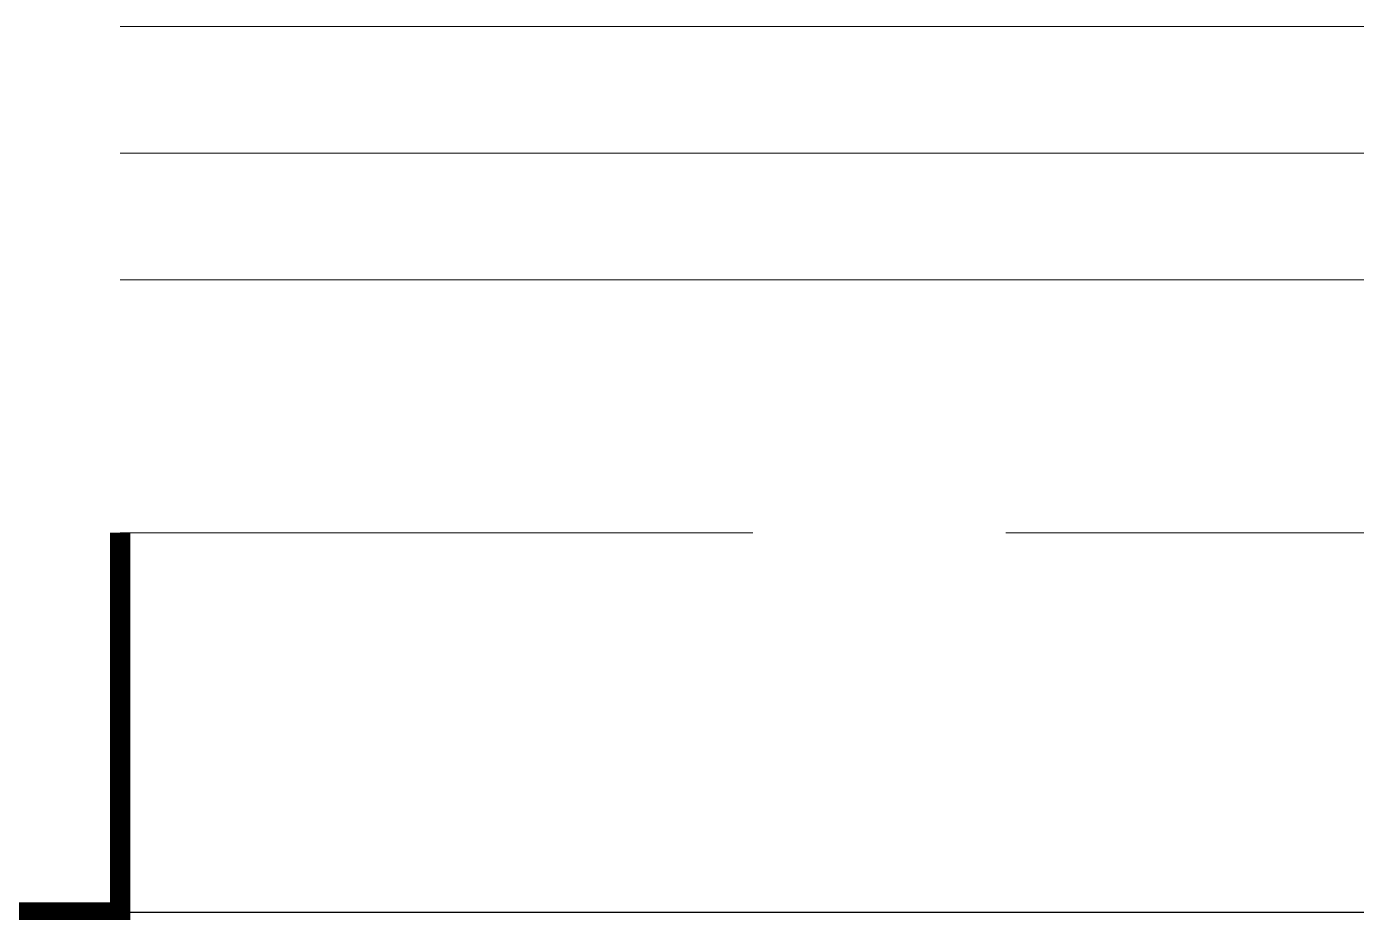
# Model space of a CAD drawing. Extents: x 2803505 to 5851001, y -1372902 to 24339.
# Drawn here: x 2889419 to 2889945, y -947173 to -946823 of the extents above; entities that cross this region are included whole.
import ezdxf

# ---------------------------------------------------------------- set-up
doc = ezdxf.new("R2010")
doc.units = 0
doc.header["$LTSCALE"] = 1000
doc.header["$MEASUREMENT"] = 0
doc.linetypes.add('DASH', pattern=[0.35, 0.25, -0.1])
doc.layers.get('0').update_dxf_attribs({"linetype": 'CONTINUOUS'})
doc.layers.add('!!电气', color=1, linetype='CONTINUOUS')
doc.layers.add('看线', color=185, linetype='CONTINUOUS')
doc.layers.add('平面-栏杆', color=56, linetype='CONTINUOUS', lineweight=15)
doc.layers.add('平面-看线', color=252, linetype='CONTINUOUS', lineweight=15)

# ---------------------------------------------------------------- blocks, each defined once
blk = doc.blocks.new('A$C1C403CBE')
at = {"color": 252, "const_width": 8}
blk.add_lwpolyline([(41650, -100), (41650, -250), (41350, -250), (41350, -100)], dxfattribs=at)
at = {"layer": '平面-栏杆', "color": 252}
for points in [[(41650, 50), (46300, 50)], [(41650, 0), (46300, 0)]]:
    blk.add_lwpolyline(points, dxfattribs=at)
at = {"layer": '平面-看线', "color": 252}
blk.add_lwpolyline([(41650, 100), (46300, 100)], dxfattribs=at)
at = {"layer": '平面-看线', "color": 252, "linetype": 'DASH'}
blk.add_lwpolyline([(41650, -100), (46300, -100)], dxfattribs=at)
at = {"layer": '看线', "color": 252, "ltscale": 0.5}
blk.add_lwpolyline([(46300, -250), (41650, -250)], dxfattribs=at)

msp = doc.modelspace()

# ---------------------------------------------------------------- block references
at = {"layer": '!!电气'}
msp.add_blockref('A$C1C403CBE', (2847805.96, -946922.87), dxfattribs=at)

doc.saveas('drawing.dxf')
